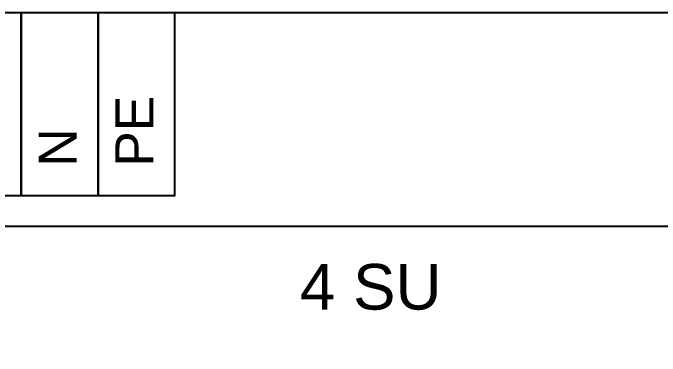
# Model space of a CAD drawing. Header units: millimetres. Extents: x 2151 to 5908, y -441 to 3322.
# Drawn here: x 3322.51 to 3365.03, y 2104.07 to 2126.61 of the extents above; entities that cross this region are included whole.
import ezdxf

# ---------------------------------------------------------------- set-up
doc = ezdxf.new("R2010")
doc.units = ezdxf.units.MM
doc.layers.add('Gehäuse', color=7, linetype='Continuous')
doc.layers.add('Klemmen', color=7, linetype='Continuous')
doc.styles.add('ARIAL', font='arial.ttf')
doc.styles.get("Standard").update_dxf_attribs({"font": 'ARIAL.TTF'})

# ---------------------------------------------------------------- blocks, each defined once
blk = doc.blocks.new('Gehäuse_4_TE')
at = {"layer": 'Gehäuse'}
blk.add_line((0, 77), (72, 77), dxfattribs=at)
blk.add_lwpolyline([(0, 0), (72, 0), (72, 91), (0, 91)], close=True, dxfattribs=at)
at = {"layer": 'Gehäuse', "insert": (36, 72.986), "char_height": 3, "attachment_point": 5}
blk.add_mtext_dynamic_manual_height_columns('4 SU', width=26.44972, gutter_width=25.4, heights=[0], dxfattribs=at)
blk = doc.blocks.new('Terminal_3er_5')
at = {"layer": 'Klemmen'}
for points in [[(-7.56, -12), (-2.52, -12), (-2.52, 0), (-7.56, 0)], [(-2.52, -12), (2.52, -12), (2.52, 0), (-2.52, 0)], [(2.52, -12), (7.56, -12), (7.56, 0), (2.52, 0)]]:
    blk.add_lwpolyline(points, close=True, dxfattribs=at)
at = {"layer": 'Klemmen', "style": 'ARIAL'}
for tag, p in [('1', (-3.92, -10.1)), ('2', (1.12, -10.1)), ('3', (6.16, -10.1))]:
    blk.add_attdef(tag, p, '', height=2.5, rotation=90, dxfattribs=at)
blk = doc.blocks.new('STV-0024.01')
blk.add_blockref('Gehäuse_4_TE', (0, 0))
blk.add_blockref('Terminal_3er_5', (15.56, 91)).add_auto_attribs({'1': 'L', '2': 'N', '3': 'PE'})
blk = doc.blocks.new('MDT_CAD_STV-002401')
blk.add_blockref('STV-0024.01', (10, 10))

msp = doc.modelspace()

# ---------------------------------------------------------------- block references
msp.add_blockref('MDT_CAD_STV-002401', (3300.016, 2025.615))

doc.saveas('drawing.dxf')
